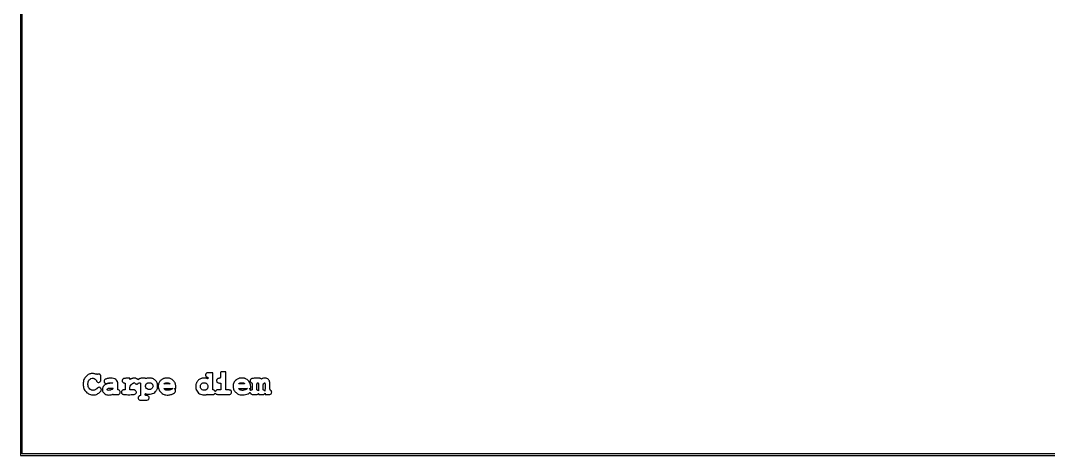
# Model space of a CAD drawing. Extents: x 0 to 7087, y 0 to 4724.
# Drawn here: x 0 to 3888, y 0 to 1645 of the extents above; entities that cross this region are included whole.
import ezdxf

# ---------------------------------------------------------------- set-up
doc = ezdxf.new("R2010")
doc.units = 0

msp = doc.modelspace()

# ---------------------------------------------------------------- linework, layer by layer
for points in [[(6679.454404, 791.75405, 0.000001), (6397.472142, 1046.787835, 0.000001), (6069.5, 1343.414553, -0.000021)], [(5468.71875, 1886.879035, -0.000001), (5219.850244, 2112.065315, -0.01151)], [(5252.276589, 2097.990111, 0.000002), (5820.76871, 1796.93329)], [(4651.653342, 1425.1125, -0.000001), (4539.128075, 1632.810979, -0.043589)], [(5306.980115, 216.220109, 0.000001), (5194.709925, 423.334713, 0.000017)], [(5548.424573, 2408.704966, -0.000001), (5727.394647, 2299.842302, -0.000133)], [(5733.561876, 2304.782547, -0.000001), (5555.403848, 2413.623819, -0.353388)], [(5373.759285, 2042.672399, -0.000001), (5195.709751, 2137.200618, -0.192573)], [(5555.34416, 980.541909, -0.000001), (5678.911179, 867.897119, -0.000083)], [(3615.925633, 3667.053647, -0.000002), (3641.728749, 3715.748958, -0.000001), (3683.548406, 3794.66941, -0.000001), (3731.295565, 3884.775511, -0.000001), (3778.830453, 3974.480516)], [(1840.425828, 3215.248007, -0.000001), (1750.933564, 3201.206536, -0.000135)], [(4749.665349, 793.063305, 0.000001), (4721.748575, 903.856146, 0.007095)], [(4570.12107, 1505.740836, -0.000001), (4545.158775, 1605.268138, -0.26365)], [(4912.327304, 147.416691, -0.000001), (4884.371973, 258.307726, -0.000042)], [(2454.393481, 3501.026403, 0.000001), (2517.540201, 3531.39011, 0.062771)], [(5195.527972, 2138.637991, -0.000003), (5370.619532, 2273.225485, -0.00001), (5544.780584, 2407.090447, -0.077987)], [(3593.512849, 3650.132812, -0.000002), (3543.723597, 3556.255828, -0.018461)], [(5982.658973, 2709.702957, -0.000002), (6088.233851, 2670.531374, -0.000202)], [(6450.22633, 2376, -0.000003), (6305.76258, 2478.782248, -0.000005), (6175.84193, 2571.220518, -0.000003), (6066.608729, 2648.942153, -0.000054)], [(5413.830573, 1926.909787, 0.000017), (6158.626144, 1253.456846)], [(2087.308865, 3324.525265, -0.000002), (2150.352133, 3354.892074, -0.000188)], [(6711.845562, 3203.125316, -0.000005), (6530, 3197.515082, 0.000023)], [(6519.576902, 2970.695787, 0.000005), (6714.675247, 2962.081574, 0.102992)], [(2510.846271, 3352.20417, -0.000001), (2507.660792, 3319.483316, -0.120384)], [(1855.853411, 3386.98061, -0.000004), (1741.150748, 3416.605863, -0.00028)], [(6395.801089, 1900.967422, 0.000006), (6162.72301, 2042.995235, -0.000108)], [(4545.463117, 1605.546108, -0.000002), (4590.813587, 1522.171778, -0.000208)], [(6342.5, 2583.481484, -0.00001), (6049.295709, 2692.671082, -0.000553)], [(5813.660013, 645.08811, -0.000003), (5750.388437, 726.885564, -0.000003), (5688.581924, 806.791184, -0.000003), (5635.4871, 875.435925, -0.000016)], [(5898.278733, 524.423056, 0.000003), (5963.140092, 440.80778, 0.322312)], [(5096.908298, 406.303109, 0.000003), (5161.52129, 320.305004, 0.028981)], [(4698.455618, 1753.028374, -0.000015), (4892.507706, 1578.986015, -0.000527)], [(5070.072008, 653.24502, 0.000011), (4922.729878, 925, -0.000032)], [(4844.532109, 237.473022, 0.000003), (4902.674445, 147.027982, 0.010109)], [(5168.749357, 322.818293, 0.000004), (5102.439899, 411.490727, 0.000252)], [(5241.117482, 323.714062, 0.000005), (5307.768292, 201.415215, 0.274553)]]:
    msp.add_lwpolyline(points, format="xyb")
for points in [[(0, 2362), (0, 0), (3543.5, 0), (7087, 0), (7087, 2362), (7087, 4724), (3543.5, 4724), (0, 4724)], [(7081, 2362), (7081, 6), (3543.5, 6), (6, 6), (6, 2362), (6, 4718), (3543.5, 4718), (7081, 4718)]]:
    msp.add_lwpolyline(points, close=True)
for points in [[(756.666667, 315.333333, 0.180547), (756.399241, 314.747372, 0.003852), (756.195833, 311.533333, 0.008382), (756.048246, 307.725016, 0.005493), (756, 303.333333, -0.002883), (755.957609, 295.981817, -0.046121), (755.700245, 293.509136, -0.183751), (755.020135, 292.42274, -0.162799), (753.75, 291.994423, 0.046771), (749.89917, 291.623791, 0.06314), (746.576066, 290.538986, 0.073712), (744.042118, 288.846743, 0.110206), (742.511048, 286.680685, 0.106985), (741.591269, 281.700245, 0.162202), (743.097425, 277.601371, 0.145075), (746.941208, 274.921094, 0.080365), (752.634859, 274), (758, 274), (758, 261), (758, 248), (749.954545, 248, 0.008419), (745.27005, 247.921113, 0.049031), (742.825993, 247.597458, 0.084211), (741.122219, 246.881794, 0.054982), (739.454545, 245.545455, 0.024038), (738.514736, 244.51066, 0.027258), (737.719925, 243.431392, 0.027999), (737.154062, 242.452825, 0.11688), (736.996262, 241.795455, -0.472588), (736.798775, 241.63413, -0.146572), (736.407051, 241.842605, -0.044392), (735.764769, 242.602172, -0.016422), (734.995687, 243.775115, 0.040798), (733.946667, 245.216683, 0.050168), (732.741064, 246.362374, 0.053889), (731.412821, 247.180382, 0.06181), (729.999425, 247.650115), (727, 248.25), (727, 280.625), (727, 313), (715.954545, 313, 0.004632), (709.170124, 312.937154, 0.040354), (706.17298, 312.638889, 0.087098), (704.251319, 311.929555, 0.064597), (702.454545, 310.545455, 0.102811), (700.51662, 307.59075, 0.097823), (699.871056, 304.054535, 0.101796), (700.622007, 300.654045, 0.121604), (702.634859, 298.07258, 0.030501), (703.780661, 297.279353, 0.028242), (705.043613, 296.60882, 0.029388), (706.236373, 296.142275, 0.078685), (707.134859, 296, -0.095385), (708.019652, 295.829658, -0.159886), (708.594572, 295.347886, -0.108301), (708.908782, 294.460958, -0.031188), (709, 293, -0.007817), (708.982031, 291.850749, -0.013074), (708.926563, 290.885673, -0.006702), (708.850081, 290.099377, -0.399582), (708.75, 290.015056, -0.066787), (708.565508, 290.051213, -0.000794), (707.398438, 290.448999, -0.002378), (706.051125, 290.917776, -0.00155), (704.5, 291.471164, 0.055782), (699.992191, 292.547293, 0.03051), (694.314284, 292.899149, 0.030439), (688.590285, 292.555469, 0.052025), (683.928139, 291.489464, 0.050427), (678.46348, 288.986479, 0.049075), (673.5563, 285.420945, 0.048172), (669.359327, 280.898632, 0.045109), (666, 275.560323, 0.014618), (664.033144, 271.407108, 0.046645), (663.069647, 268.497993, 0.045162), (662.646174, 265.411334, 0.01307), (662.550173, 260.597963, 0.013078), (662.697357, 256.049758, 0.037473), (663.11767, 252.918047, 0.042442), (663.966464, 250.106127, 0.020952), (665.488983, 246.695783, 0.067385), (670.525132, 239.276585, 0.06931), (677.309918, 233.544695, 0.07028), (685.312754, 229.94444, 0.072575), (693.911095, 228.754465, 0.019634), (696.745036, 228.886725, 0.015227), (699.812947, 229.245298, 0.015478), (702.658011, 229.75642, 0.03548), (704.75, 230.357165, -0.018737), (706.380248, 230.884958, -0.033947), (707.751562, 231.174041, -0.0422), (708.734687, 231.228708, -0.405803), (709, 230.955641, 0.409347), (709.866963, 230.074127, 0.005223), (718.4384, 230.021001, 0.011572), (726.596483, 230.244515, 0.071344), (730.707403, 231.047845, 0.051198), (731.956405, 231.632399, 0.036268), (733.223666, 232.522926, 0.03676), (734.321314, 233.56314, 0.061922), (735.052425, 234.597956), (736.391597, 237.100224), (737.672163, 234.656176, 0.156858), (740.186814, 232.183462, 0.078213), (744.484813, 230.808106, 0.033623), (752.085051, 230.150005, 0.004788), (767.748094, 230, 0.005508), (784.359134, 230.182985, 0.046637), (791.773883, 231.041245, 0.12417), (795.679194, 232.954381, 0.153125), (797.837676, 236.364446, 0.068113), (798.174965, 239.06161, 0.060955), (797.79969, 241.858712, 0.063623), (796.793497, 244.361868, 0.092002), (795.274537, 246.191948, 0.11412), (794.181436, 246.743478, 0.016032), (791.692079, 247.268775, 0.017152), (788.590747, 247.710895, 0.012312), (785.102125, 248), (776.5, 248.5), (776.236698, 282.25), (775.973396, 316), (766.653365, 316, 0.006673), (763.033581, 315.951687, 0.009991), (759.875259, 315.804167, 0.005373), (757.236897, 315.599542, 0.1761)], [(262.324175, 308.560507, 0.057197), (256.276616, 305.879259, 0.042803), (250.327699, 301.657904, 0.042629), (245.156362, 296.460633, 0.055118), (241.429043, 290.864359, 0.059906), (238.689254, 283.535989, 0.038318), (237.225796, 274.55344, 0.037511), (237.132725, 265.169215, 0.04747), (238.513608, 256.609066, 0.106974), (245.421593, 242.94018, 0.101734), (257.470659, 233.05734, 0.102559), (272.35425, 228.781134, 0.110552), (287.28458, 230.958852, 0.056923), (292.758785, 233.80023, 0.032436), (298.667781, 238.361135, 0.030838), (303.607742, 243.285832, 0.127963), (305.501594, 247.007258, 0.132192), (305.305596, 251.205067, 0.113282), (303.043279, 255.021293, 0.117162), (299.41667, 257.380852, 0.148441), (295.442898, 257.575024, 0.071226), (294.20225, 257.067781, 0.01654), (292.292667, 255.861495, 0.016741), (290.167011, 254.311783, 0.015698), (288.102463, 252.591002, -0.033526), (283.877697, 249.317563, -0.056399), (279.902006, 247.250339, -0.065912), (276.045357, 246.326237, -0.071205), (272.184821, 246.475426, -0.08661), (265.04389, 249.111105, -0.09824), (259.574189, 253.929952, -0.09331), (256.167477, 260.692678, -0.070469), (255.005577, 268.946344, -0.023467), (255.276113, 274.604615, -0.043682), (256.106639, 279.117211, -0.052056), (257.567382, 282.846403, -0.055595), (259.741738, 286.10492, -0.128227), (266.455155, 290.859561, -0.118038), (274.856985, 291.92535, -0.126838), (282.380776, 289.083597, -0.160543), (286.788836, 283.150264, 0.117645), (289.45599, 278.846585, 0.141407), (293.617874, 276.568476, 0.148763), (298.191587, 276.914388, 0.134154), (302.015816, 279.747236, 0.070731), (303.050714, 281.532755, 0.057458), (303.639749, 283.667128, 0.032132), (303.926513, 286.836227, 0.0065), (304, 292.488836, 0.005541), (303.931723, 298.650087, 0.041571), (303.625276, 301.550724, 0.081976), (302.915261, 303.48417, 0.058036), (301.547749, 305.353977, 0.041361), (300.170621, 306.613219, 0.065194), (298.78895, 307.41875, 0.063178), (297.214634, 307.8569, 0.036329), (295.247749, 308, 0.022319), (293.705037, 307.931101, 0.025947), (292.251214, 307.724528, 0.026291), (291.057895, 307.425412, 0.120771), (290.45, 307.062222, -0.198058), (289.736655, 306.770774, -0.036436), (288.289085, 306.881042, -0.030661), (286.366171, 307.291241, -0.015496), (284, 308.029576, 0.044518), (278.879995, 309.306848, 0.032765), (273.054031, 309.832575, 0.033027), (267.280284, 309.59259, 0.048909)], [(328.005906, 290.928118, 0.029681), (322.058402, 288.987664, 0.084623), (318.343931, 286.743066, 0.121147), (316.344166, 283.925683, 0.101469), (315.708323, 280.306384, 0.038406), (315.906763, 278.42547, 0.061765), (316.390677, 276.889777, 0.063826), (317.221012, 275.55387, 0.044238), (318.463076, 274.278102, 0.075558), (320.89048, 272.757813, 0.0876), (323.539586, 272.126489, 0.064865), (326.847376, 272.359577, 0.023664), (331.408931, 273.510824, -0.041531), (335.960424, 274.488186, -0.023248), (341.606913, 274.952349, -0.015501), (346.931629, 274.976483, -0.252882), (348.42843, 274.115803, -0.528676), (348.265268, 273.749528, -0.010723), (345.90599, 273.374523, -0.015425), (342.83325, 273.049642, -0.008587), (339.074027, 272.833935, 0.009594), (333.247874, 272.487858, 0.037261), (329.67745, 271.937257, 0.043936), (326.526149, 270.909326, 0.017159), (322.375264, 268.968132, 0.017096), (318.812611, 266.994259, 0.040641), (316.351783, 265.232362, 0.047195), (314.43328, 263.269112, 0.03162), (312.617268, 260.705528, 0.167901), (309.568761, 247.099473, 0.184155), (315.748806, 235.126964, 0.152628), (329.572271, 228.835076, 0.115442), (346.25, 230.603655, -0.016919), (347.879866, 231.110836, -0.049463), (349.039018, 231.30862, -0.096747), (349.742735, 231.22181, -0.324512), (350, 230.867165, 0.377681), (350.408362, 230.403663, 0.015537), (352.797916, 230.175367, 0.017349), (356.19199, 230.075267, 0.006402), (360.979767, 230.161524, 0.004997), (367.661684, 230.434367, 0.040398), (370.701385, 230.836577, 0.083227), (372.676832, 231.621884, 0.060431), (374.541956, 233.084917, 0.132593), (376.810898, 237.036089, 0.125392), (376.848706, 241.68287, 0.131738), (374.68374, 245.614794, 0.153212), (370.95462, 247.659076), (368, 248.25), (368, 262.309276, 0.004609), (367.926522, 270.280037, 0.023798), (367.635581, 274.680298, 0.041474), (367.017983, 277.782566, 0.042884), (365.901115, 280.70427, 0.120687), (360.294091, 287.483363, 0.094282), (351.669674, 291.665676, 0.078057), (340.618124, 292.860773, 0.052034)], [(423.223583, 291.530805, 0.015393), (421.405079, 290.900885, 0.012137), (419.476749, 290.11158, 0.012318), (417.720293, 289.290202, 0.029505), (416.473583, 288.574648, -0.009933), (414.863487, 287.56481, -0.226268), (414.334504, 287.514263, -0.297753), (414.050221, 287.89431, -0.015862), (414, 289.476947), (414, 292), (404.25, 291.994423, 0.009281), (400.249744, 291.917872, 0.009548), (396.292701, 291.692904, 0.009332), (392.87235, 291.368544, 0.039449), (390.852812, 290.975807, 0.075095), (388.091851, 289.740062, 0.08081), (385.89731, 287.768148, 0.083238), (384.488139, 285.257247, 0.086546), (384, 282.45826, 0.132902), (384.756239, 279.663408, 0.071025), (386.995218, 276.839192, 0.070197), (389.97459, 274.718941, 0.120157), (392.923077, 274), (396, 274), (396, 261), (396, 248), (391.934259, 248, 0.041759), (388.393099, 247.703736, 0.089645), (385.824023, 246.778305, 0.100442), (383.923492, 245.095287, 0.062589), (382.437597, 242.504891, 0.08347), (381.6385, 239.0801, 0.105721), (382.116537, 235.873457, 0.109573), (383.839778, 233.225493, 0.095241), (386.603205, 231.392431, 0.092725), (392.545035, 230.120649, 0.006609), (409.523125, 229.904711, 0.00662), (426.498838, 230.137964, 0.092462), (432.451627, 231.415342, 0.110429), (436.164659, 234.042332, 0.140995), (437.9984, 237.79106, 0.144674), (437.537646, 241.86729, 0.118393), (434.923275, 245.411106, 0.044968), (432.870253, 246.844873, 0.076969), (430.923503, 247.591269, 0.045692), (428.215279, 247.921025, 0.007461), (422.923275, 248), (414, 248), (414, 255.986542, -0.007992), (414.08274, 261.162356, -0.071158), (414.476261, 263.400508, -0.102713), (415.452141, 265.101643, -0.024367), (417.75, 267.451261, -0.018514), (419.483443, 268.943576, -0.011793), (421.602039, 270.554734, -0.011847), (423.757741, 272.038722, -0.021494), (425.597366, 273.132029), (429.694732, 275.334622), (433.191757, 272.667311, 0.077493), (436.901829, 270.655268, 0.11186), (440.593784, 270.212131, 0.11862), (443.960424, 271.40105, 0.094707), (446.746727, 274.073071, -0.05906), (447.534754, 274.944004, -0.143986), (448.313449, 275.302395, -0.104076), (449.327673, 275.239362, -0.022866), (450.996727, 274.695134), (454, 273.561525), (454, 250.294182), (454, 227.02684), (450.580491, 225.598078, 0.057373), (448.11977, 224.220362, 0.083638), (446.377327, 222.455084, 0.086735), (445.350505, 220.268096, 0.066579), (445, 217.647529, 0.113091), (446.019198, 213.199081, 0.18406), (448.802617, 210.573113, 0.085134), (454.425535, 209.30157, 0.013135), (465.903287, 209, 0.008735), (475.667949, 209.170596, 0.048538), (480.861411, 209.859816, 0.10019), (483.934834, 211.264344, 0.129442), (485.889728, 213.657325, 0.124555), (486.795415, 218.64314, 0.154955), (485.075837, 223.003956, 0.1357), (480.908384, 225.966413, 0.087276), (475.032119, 227, -0.03162), (473.257922, 227.112313, -0.188861), (472.459595, 227.548193, -0.155869), (472.085355, 228.462632, -0.019805), (472, 230.616631, -0.014304), (472.060788, 232.741028, -0.149603), (472.359606, 233.54905, -0.260239), (472.976892, 233.817631, -0.047118), (474.25, 233.568885, 0.06171), (484.623949, 231.853668, 0.064742), (494.929031, 232.770245, 0.068943), (504.075496, 236.167983, 0.089466), (511.062712, 241.724206, 0.03269), (514.781136, 246.563349, 0.061668), (516.993028, 250.954237, 0.058709), (518.130288, 255.896402, 0.027031), (518.492829, 262.5, 0.009507), (518.395247, 267.856374, 0.043237), (518.010905, 270.948855, 0.054594), (517.141758, 273.579077, 0.021217), (515.401216, 277, 0.051126), (512.086318, 281.690288, 0.042569), (507.693918, 285.934999, 0.042934), (502.693438, 289.336952, 0.05486), (497.568499, 291.515675, 0.043448), (492.445867, 292.583567, 0.029344), (486.484696, 292.941723, 0.029679), (480.693025, 292.605407, 0.055517), (476.125727, 291.544359, -0.019399), (474.540823, 291.053409, -0.035264), (473.210111, 290.795967, -0.044837), (472.261956, 290.766577, -0.397145), (472, 291.044359, 0.407943), (471.157322, 291.905315, 0.006462), (463.648935, 291.969383, 0.014495), (456.360103, 291.725991, 0.05218), (451.779483, 290.95556, 0.034384), (450.255339, 290.41703, 0.030365), (448.752209, 289.655208, 0.031611), (447.480804, 288.79839, 0.076041), (446.698426, 287.97983, -0.04182), (445.778897, 286.876092, -0.230996), (445.06994, 286.626443, -0.121742), (444.158466, 286.967179, -0.0089), (441.960282, 288.529303, 0.04162), (439.095848, 290.295134, 0.032492), (435.734089, 291.733485, 0.033325), (432.365671, 292.675525, 0.059251), (429.5, 292.927527, 0.03684), (428.451527, 292.817777, 0.010256), (426.831303, 292.491946, 0.010293), (425.007531, 292.046505, 0.010635)], [(493.961364, 273.51998, -0.101605), (498.498998, 269.852342, -0.121436), (500.868472, 264.907185, -0.123926), (500.644434, 259.505875, -0.108544), (497.908653, 254.548743, -0.065103), (494.771288, 251.795728, -0.072488), (491.139342, 250.061437, -0.073142), (487.191812, 249.44564, -0.068044), (483.130547, 249.964847, -0.120875), (476.050773, 253.865848, -0.16073), (472.500409, 260.244994, -0.16625), (473.499846, 267.318858, -0.130237), (478.694934, 273.1373, -0.093231), (481.826209, 274.450106, -0.046536), (486.109222, 274.958146, -0.046191), (490.494403, 274.662779, -0.079587)], [(543.5, 291.659487, 0.02221), (539.169633, 290.010146, 0.036988), (535.713424, 288.200824, 0.03749), (532.593495, 285.920506, 0.02358), (529.297843, 282.830205, 0.042004), (525.495293, 278.189309, 0.053458), (522.864164, 273.322982, 0.053857), (521.33782, 268.039555, 0.043587), (520.827611, 262.156316, 0.1092), (524.019131, 247.759316, 0.114845), (532.953395, 236.35111, 0.110443), (546.326957, 229.762841, 0.094941), (562.01692, 229.0024, 0.045989), (573.831192, 231.803547, 0.089293), (582.301815, 236.462226, 0.141137), (586.32447, 242.224748, 0.205884), (585.854015, 248.315741, 0.033421), (585.297799, 249.222966, 0.025142), (584.573484, 250.142708, 0.025658), (583.800949, 250.941543, 0.052016), (583.104015, 251.467945, -0.05038), (582.400761, 251.995526, -0.412797), (582.38498, 252.357965, -0.151198), (582.899528, 252.660283, -0.01143), (584.5, 252.998442), (587.5, 253.560995), (587.266944, 260.471445, 0.017453), (587.060882, 263.46987, 0.012896), (586.632013, 266.767999, 0.013068), (586.064215, 269.866604, 0.028337), (585.432744, 272.202488, 0.067532), (582.959827, 277.250215, 0.0403), (578.79517, 282.496622, 0.040075), (573.792301, 287.05714, 0.062048), (568.770111, 290.034447, 0.056682), (563.182609, 291.750325, 0.030131), (555.99219, 292.649914, 0.030131), (548.858457, 292.678274, 0.065904)], [(562.29966, 273.25), (565.5, 271.5), (559.75, 271.200096, -0.008204), (557.132345, 271.106603, -0.004823), (554, 271.076386, -0.004823), (550.867655, 271.106603, -0.008204), (548.25, 271.200096), (542.5, 271.5), (545.5, 273.209962, -0.085536), (549.076256, 274.504878, -0.043618), (553.849538, 274.93354, -0.043561), (558.645764, 274.5264, -0.082346)], [(702.525504, 272.984237, -0.097698), (706.137656, 269.630272, -0.089602), (708.341473, 265.055651, -0.086014), (708.858312, 259.831351, -0.080871), (707.613139, 254.616538, -0.153061), (702.726848, 248.809942, -0.135447), (695.148353, 246.480294, -0.134296), (687.398135, 248.360608, -0.149612), (682.063294, 253.875934, -0.074406), (680.3804, 258.900215, -0.095825), (680.460076, 263.758668, -0.094861), (682.350971, 268.273534, -0.0715), (685.940751, 272.296691, -0.094977), (689.478253, 274.275979, -0.069939), (693.905616, 275.086578, -0.068216), (698.499873, 274.649788, -0.080817)], [(826.324175, 291.617852, 0.058133), (819.522356, 288.484835, 0.052904), (813.384733, 283.785094, 0.054172), (808.506943, 278.033298, 0.068717), (805.430742, 271.791483, 0.057646), (804.227534, 266.019592, 0.041611), (804.180294, 259.438422, 0.041582), (805.224015, 252.934213, 0.057252), (807.288537, 247.392402, 0.054868), (810.519585, 242.467359, 0.038506), (815.126898, 237.689344, 0.038352), (820.441355, 233.649736, 0.052558), (825.798368, 230.940274, 0.073605), (835.071708, 228.902614, 0.049574), (845.924626, 229.225214, 0.049665), (856.473764, 231.673328, 0.075049), (864.835132, 235.99553, -0.007215), (867.220455, 237.671508, -0.080383), (868.269917, 238.162542, -0.339334), (868.784915, 237.958591, -0.135684), (869, 237.180586, 0.098727), (869.172876, 236.313592, 0.036453), (869.736015, 235.195316, 0.034393), (870.546771, 234.030692, 0.034941), (871.505583, 232.994755, 0.155188), (876.752579, 230.484269, 0.042039), (886.061539, 229.978098, 0.040326), (895.050604, 230.973761, 0.249112), (898.54922, 233.798368, -0.029542), (898.968509, 234.639631, -0.413999), (899.264143, 234.719647, -0.189087), (899.545437, 234.369172, -0.010552), (899.94132, 233, 0.102261), (900.661779, 231.560982, 0.167676), (901.796957, 230.832494, 0.055713), (904.009335, 230.55006, 0.003969), (910.225277, 230.502037, 0.006196), (915.949994, 230.574188, 0.042832), (918.738512, 230.883876, 0.081488), (920.615881, 231.588022, 0.058251), (922.421604, 232.926351), (925, 235.348628), (925, 232.674314), (925, 230), (933.032119, 230, 0.032713), (940.960337, 230.519266, 0.097464), (946.092982, 232.249386, 0.148354), (948.958915, 235.284103, 0.11894), (949.968197, 239.684259, 0.062673), (949.660281, 241.926411, 0.078901), (948.808507, 243.838215, 0.075245), (947.368352, 245.457829, 0.051142), (945.31731, 246.835818, -0.150204), (944.065078, 248.093492, -0.086006), (943.398897, 250.148666, -0.02831), (943.064401, 254.062055, -0.002311), (942.81731, 264.338854, 0.00272), (942.554073, 274.927056, 0.030961), (942.169102, 279.090728, 0.07026), (941.332705, 281.849308, 0.042979), (939.63837, 284.804526, 0.091971), (934.870295, 289.529719, 0.087174), (928.63732, 292.339754, 0.08754), (921.843177, 292.850297, 0.093823), (915.461442, 290.968615), (911.5, 288.93723), (907.721076, 291.048856, 0.049606), (905.022554, 292.223116, 0.062413), (902.346382, 292.728482, 0.028154), (898.304543, 292.751458, 0.002973), (888.881546, 292.217983, 0.003211), (879.650689, 291.580767, 0.029683), (875.682054, 291.042963, 0.070557), (873.290811, 290.210731, 0.077554), (871.310469, 288.765015, 0.128098), (869.132119, 285.052183, 0.118168), (868.952661, 280.627474, 0.122988), (870.782826, 276.734456, 0.145837), (874.131884, 274.458142, -0.19505), (875.152008, 273.611739, -0.088633), (875.70065, 271.934488, -0.031603), (875.946765, 268.708735, -0.003366), (875.993677, 261.182612), (875.987355, 248.5), (872.993677, 246.79651, -0.010124), (871.300887, 245.878126, -0.102512), (870.533413, 245.663629, -0.316636), (870.144917, 245.899195, -0.103472), (870, 246.591965, 0.108221), (869.837838, 247.332408, 0.031112), (869.278977, 248.371617, 0.029735), (868.484874, 249.495637, 0.027727), (867.545455, 250.545455), (865.090909, 253), (868.17394, 253), (871.256971, 253), (870.807185, 260.769793, 0.050125), (869.324278, 270.077563, 0.070999), (866.063026, 277.792886, 0.074126), (860.903393, 284.048741, 0.060729), (853.801387, 289.031964, 0.018193), (850.043986, 290.866264, 0.043912), (847.120962, 291.867469, 0.039554), (843.890994, 292.399214, 0.012447), (839, 292.689128, 0.013242), (835.196233, 292.718914, 0.016417), (831.660643, 292.536733, 0.018074), (828.60823, 292.16726, 0.039748)], [(846.711079, 272.717492, -0.212584), (847.053352, 271.825698, -0.347957), (846.546208, 271.25, -0.042328), (844.265001, 271.034217, -0.002426), (837.214286, 271, -0.003912), (832.914228, 271.033641, -0.006517), (829.294196, 271.137493, -0.001701), (826.181019, 271.278041, -0.400074), (826, 271.468063, -0.225054), (826.119522, 271.720154, -0.013238), (826.807812, 272.253083, -0.017915), (827.696288, 272.856445, -0.012073), (828.75, 273.483194, -0.104884), (832.472214, 274.648647, -0.034273), (838.253393, 274.798496, -0.032538), (843.874139, 274.191027, -0.154381)], [(900, 259.470063), (900, 243.940125), (897, 246.158121), (894, 248.376117), (894, 259.859318, -0.005603), (894.067877, 265.916583, -0.025325), (894.325844, 269.44169, -0.044715), (894.81432, 271.699578, -0.108709), (895.654988, 273.171259, -0.117529), (897.890131, 274.704501, -0.431948), (899.267217, 274.042314, -0.071874), (899.891607, 270.259689, -0.005023)], [(924.921053, 258.75, -0.002991), (924.854429, 252.603766, -0.005643), (924.715073, 247.646805, -0.003414), (924.5374, 243.805402, -0.802896), (924.330706, 243.77104, 0.09979), (923.943694, 244.359883, 0.027207), (923.11482, 245.1107, 0.026382), (922.06095, 245.877273, 0.024723), (920.909653, 246.54672), (918, 248.05136), (918, 259.211229, -0.004942), (918.064884, 265.775138, -0.035069), (918.350556, 268.944986, -0.073125), (918.988031, 270.962964, -0.0757), (920.174314, 272.685549, -0.086825), (922.78557, 274.643546, -0.456407), (924.243361, 274.050844, -0.079047), (924.875087, 270.382293, -0.004405)], [(349.993167, 253.75, -0.226712), (349.162648, 252.036613, -0.038956), (346.088366, 249.952796, -0.039007), (342.095102, 248.073625, -0.04057), (337.910065, 246.866706, -0.055652), (331.62525, 246.309135, -0.18279), (327.827759, 247.844841, -0.388184), (327.607388, 250.451048, -0.113222), (331.002937, 253.248446, -0.084587), (335.270495, 254.544545, -0.024925), (342.112751, 255.067247, -0.017469), (348.793099, 255.010271, -0.403128)], [(572.149446, 250.94981, -0.032829), (570.441289, 250.056482, -0.012971), (567.988152, 249.047294, -0.012773), (565.273448, 248.090672, -0.015616), (562.688374, 247.341653, -0.04832), (557.148473, 246.480395, -0.056784), (551.846884, 246.776428, -0.063454), (547.291703, 248.165395, -0.098796), (543.961094, 250.541413), (541.651372, 253), (558.575686, 252.996262), (575.5, 252.992524)], [(855.270817, 250.898132, -0.048896), (852.133152, 249.296687, -0.018524), (847.485283, 247.667344, -0.018252), (842.776242, 246.396334, -0.056054), (839.5, 246.017446, -0.054911), (836.44782, 246.34394, -0.033921), (832.979792, 247.35657, -0.03403), (829.70581, 248.818411, -0.058507), (827.251647, 250.514948), (824.5, 252.936798), (841.5, 252.951552), (858.5, 252.966306)]]:
    msp.add_lwpolyline(points, format="xyb", close=True)

doc.saveas('drawing.dxf')
